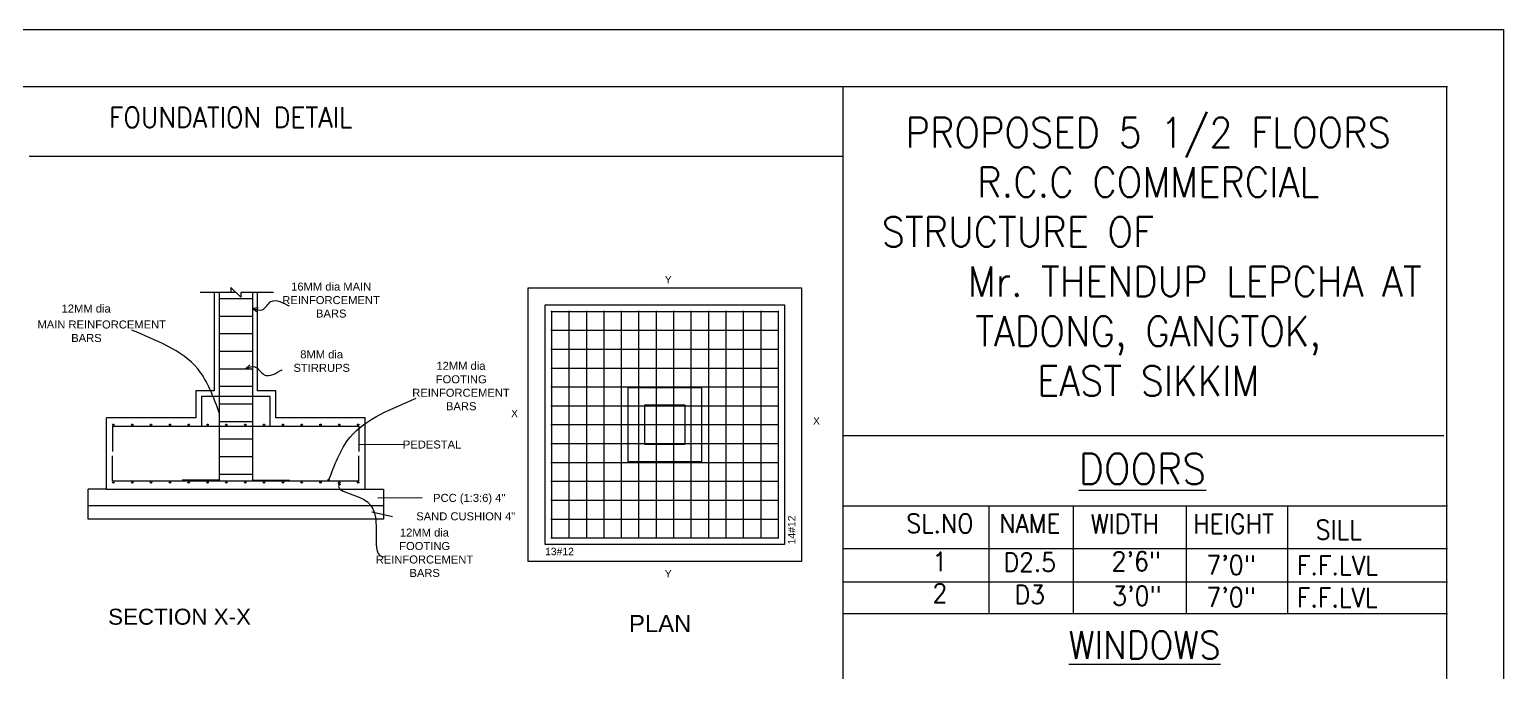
# Model space of a CAD drawing. Header units: metres. Extents: x 157 to 427, y 20 to 106.
# Drawn here: x 333.71 to 379.49, y 85.65 to 105.63 of the extents above; entities that cross this region are included whole.
import ezdxf
from ezdxf.enums import TextEntityAlignment as Align

# ---------------------------------------------------------------- set-up
doc = ezdxf.new("R2010")
doc.units = ezdxf.units.M
doc.header["$MEASUREMENT"] = 0
doc.styles.get("Standard").update_dxf_attribs({"font": 'standard'})
doc.styles.add('STRUDS_ARIAL', font='arial.ttf', dxfattribs={"height": 0.04})

msp = doc.modelspace()

# ---------------------------------------------------------------- linework, layer by layer
at = {"ltscale": 2, "extrusion": (-0.009655, 0, 0.999953)}
for q in [(358.968, 22.193, -2.98), (377.755, 103.862, -2.98)]:
    msp.add_line((358.968, 103.862, -2.98), q, dxfattribs=at)
at = {"ltscale": 2}
msp.add_line((333.695, 101.695, -2.98), (358.968, 101.695, -2.98), dxfattribs=at)
for p, q in [((340.267, 97.308, -8.194), (339.961, 97.614, -8.194)), ((339.961, 97.614, -8.194), (339.961, 97.461, -8.194)), ((349.191, 89.101, -7.112), (349.191, 97.6, -7.112)), ((349.191, 97.6, -7.112), (357.69, 97.6, -7.112)), ((357.69, 97.6, -7.112), (357.69, 89.101, -7.112)), ((340.114, 97.461, -8.194), (339.005, 97.461, -8.194)), ((339.445, 97.461, -8.194), (339.445, 94.402, -8.194)), ((339.961, 97.461, -8.194), (339.598, 97.461, -8.194)), ((339.598, 97.461, -8.194), (339.598, 91.625, -8.194)), ((339.598, 97.27, -8.194), (340.631, 97.27, -8.194)), ((341.287, 97.461, -8.194), (340.267, 97.461, -8.194)), ((340.267, 97.461, -8.194), (340.267, 97.308, -8.194)), ((340.631, 97.461, -8.194), (340.631, 91.625, -8.194)), ((340.784, 94.402, -8.194), (340.784, 97.461, -8.194)), ((339.598, 96.725, -8.194), (340.631, 96.725, -8.194)), ((340.631, 96.974, -8.194), (340.807, 96.99, -8.194)), ((340.631, 96.974, -8.194), (340.774, 96.853, -8.194)), ((349.722, 89.632, -7.112), (349.722, 97.069, -7.112)), ((349.722, 97.069, -7.112), (357.159, 97.069, -7.112)), ((349.899, 96.871, -7.112), (356.982, 96.871, -7.112)), ((349.92, 96.892, -7.112), (349.92, 89.809, -7.112)), ((350.462, 96.892, -7.112), (350.462, 89.809, -7.112)), ((351.004, 96.892, -7.112), (351.004, 89.809, -7.112)), ((351.545, 96.892, -7.112), (351.545, 89.809, -7.112)), ((352.087, 96.892, -7.112), (352.087, 89.809, -7.112)), ((352.628, 96.892, -7.112), (352.628, 89.809, -7.112)), ((353.17, 96.892, -7.112), (353.17, 89.809, -7.112)), ((353.711, 96.892, -7.112), (353.711, 89.809, -7.112)), ((354.253, 96.892, -7.112), (354.253, 89.809, -7.112)), ((354.795, 96.892, -7.112), (354.795, 89.809, -7.112)), ((355.336, 96.892, -7.112), (355.336, 89.809, -7.112)), ((355.878, 96.892, -7.112), (355.878, 89.809, -7.112)), ((356.419, 96.892, -7.112), (356.419, 89.809, -7.112)), ((356.961, 96.892, -7.112), (356.961, 89.809, -7.112)), ((357.159, 97.069, -7.112), (357.159, 89.632, -7.112)), ((339.598, 96.179, -8.194), (340.631, 96.179, -8.194)), ((349.899, 96.284, -7.112), (356.982, 96.284, -7.112)), ((349.899, 95.698, -7.112), (356.982, 95.698, -7.112)), ((339.598, 95.634, -8.194), (340.631, 95.634, -8.194)), ((339.598, 95.088, -8.194), (340.631, 95.088, -8.194)), ((340.411, 95.088, -8.194), (340.551, 95.214, -8.194)), ((340.411, 95.088, -8.194), (340.588, 95.078, -8.194)), ((349.899, 95.111, -7.112), (356.982, 95.111, -7.112)), ((339.445, 94.402, -8.194), (338.871, 94.402, -8.194)), ((338.871, 94.402, -8.194), (338.871, 93.561, -8.194)), ((339.598, 94.543, -8.194), (340.631, 94.543, -8.194)), ((341.357, 94.402, -8.194), (340.784, 94.402, -8.194)), ((341.357, 93.561, -8.194), (341.357, 94.402, -8.194)), ((349.899, 94.524, -7.112), (356.982, 94.524, -7.112)), ((341.177, 94.221, -8.194), (339.052, 94.221, -8.194)), ((339.052, 94.221, -8.194), (339.052, 93.302, -8.194)), ((339.598, 93.998, -8.194), (340.631, 93.998, -8.194)), ((341.177, 93.302, -8.194), (341.177, 94.221, -8.194)), ((349.899, 93.937, -7.112), (356.982, 93.937, -7.112)), ((338.871, 93.561, -8.194), (336.098, 93.561, -8.194)), ((336.098, 91.342, -8.194), (336.098, 93.561, -8.194)), ((339.598, 93.452, -8.194), (340.631, 93.452, -8.194)), ((344.13, 93.561, -8.194), (341.357, 93.561, -8.194)), ((344.13, 91.342, -8.194), (344.13, 93.561, -8.194)), ((336.289, 93.302, -8.194), (336.289, 92.518, -8.194)), ((336.289, 93.302, -8.194), (343.939, 93.302, -8.194)), ((343.939, 93.302, -8.194), (343.939, 92.518, -8.194)), ((349.899, 93.351, -7.112), (356.982, 93.351, -7.112)), ((339.598, 92.907, -8.194), (340.631, 92.907, -8.194)), ((345.322, 92.738, -8.194), (343.946, 92.727, -8.194)), ((349.899, 92.764, -7.112), (356.982, 92.764, -7.112)), ((336.289, 91.602, -8.194), (336.289, 92.385, -8.194)), ((339.598, 92.361, -8.194), (340.631, 92.361, -8.194)), ((343.939, 91.602, -8.194), (343.939, 92.385, -8.194)), ((349.899, 92.177, -7.112), (356.982, 92.177, -7.112)), ((336.289, 91.602, -8.194), (343.939, 91.602, -8.194)), ((339.598, 91.625, -8.194), (338.45, 91.625, -8.194)), ((339.598, 91.816, -8.194), (340.631, 91.816, -8.194)), ((340.631, 91.625, -8.194), (341.778, 91.625, -8.194)), ((342.996, 91.602, -8.194), (342.974, 91.651, -8.194)), ((342.996, 91.602, -8.194), (343.037, 91.638, -8.194)), ((349.899, 91.591, -7.112), (356.982, 91.591, -7.112)), ((335.525, 90.768, -8.194), (335.525, 91.342, -8.194)), ((335.525, 90.417, -8.194), (335.525, 91.342, -8.194)), ((336.098, 91.342, -8.194), (335.525, 91.342, -8.194)), ((336.098, 91.342, -8.194), (344.13, 91.342, -8.194)), ((343.334, 91.533, -8.194), (343.29, 91.501, -8.194)), ((343.334, 91.533, -8.194), (343.352, 91.482, -8.194)), ((344.13, 91.342, -8.194), (344.704, 91.342, -8.194)), ((344.704, 91.342, -8.194), (344.704, 90.768, -8.194)), ((344.704, 91.342, -8.194), (344.704, 90.417, -8.194)), ((344.704, 90.831, -8.194), (335.525, 90.831, -8.194)), ((344.704, 90.831, -8.194), (335.525, 90.831, -8.194)), ((345.907, 91.078, -8.194), (344.531, 91.067, -8.194)), ((349.899, 91.004, -7.112), (356.982, 91.004, -7.112)), ((344.704, 90.417, -8.194), (335.525, 90.417, -8.194)), ((344.978, 90.489, -8.194), (344.342, 90.632, -8.194)), ((349.899, 90.417, -7.112), (356.982, 90.417, -7.112)), ((349.899, 89.83, -7.112), (356.982, 89.83, -7.112)), ((357.159, 89.632, -7.112), (349.722, 89.632, -7.112)), ((357.69, 89.101, -7.112), (349.191, 89.101, -7.112))]:
    msp.add_line(p, q)
at = {"extrusion": (-0.009655, 0, 0.999953)}
for p, q in [((358.968, 93.012, -2.98), (377.64, 93.012, -2.98)), ((358.968, 90.83, -2.98), (377.755, 90.83, -2.98)), ((363.511, 90.83, -2.98), (363.511, 87.483, -2.98)), ((366.123, 90.83, -2.98), (366.123, 87.483, -2.98)), ((369.639, 90.83, -2.98), (369.639, 87.483, -2.98)), ((372.781, 90.83, -2.98), (372.781, 87.483, -2.98)), ((358.968, 89.504, -2.98), (377.755, 89.504, -2.98)), ((358.968, 88.463, -2.98), (377.755, 88.463, -2.98)), ((358.968, 87.483, -2.98), (377.755, 87.483, -2.98))]:
    msp.add_line(p, q, dxfattribs=at)
at = {"extrusion": (-0.009655, 0, 0.999953), "elevation": -2.419}
for points in [[(250.515, 105.629), (379.488, 105.629), (379.488, 20.425), (250.515, 20.425)], [(252.282, 103.862), (377.72, 103.862), (377.72, 22.193), (252.282, 22.193)]]:
    msp.add_lwpolyline(points, close=True, dxfattribs=at)
at = {"elevation": -7.112}
msp.add_lwpolyline([(354.592, 92.202), (354.592, 94.5), (352.29, 94.5), (352.29, 92.202), (354.592, 92.202), (354.592, 93.061)], dxfattribs=at)
msp.add_lwpolyline([(352.821, 93.97), (354.06, 93.97), (354.06, 92.731), (352.821, 92.731)], close=True, dxfattribs=at)
for centre in [(336.312, 93.347, -8.194), (336.897, 93.347, -8.194), (337.482, 93.347, -8.194), (338.067, 93.347, -8.194), (338.652, 93.347, -8.194), (339.237, 93.347, -8.194), (339.822, 93.347, -8.194), (340.407, 93.347, -8.194), (340.992, 93.347, -8.194), (341.577, 93.347, -8.194), (342.161, 93.347, -8.194), (342.746, 93.347, -8.194), (343.331, 93.347, -8.194), (343.916, 93.347, -8.194), (336.312, 91.556, -8.194), (336.897, 91.556, -8.194), (337.482, 91.556, -8.194), (338.067, 91.556, -8.194), (338.652, 91.556, -8.194), (339.237, 91.556, -8.194), (339.822, 91.556, -8.194), (340.407, 91.556, -8.194), (340.992, 91.556, -8.194), (341.577, 91.556, -8.194), (342.161, 91.556, -8.194), (342.746, 91.556, -8.194), (343.331, 91.556, -8.194), (343.916, 91.556, -8.194)]:
    msp.add_circle(centre, 0.0229)
for points, knots in [([(340.631, 96.974, -8.194), (340.739, 96.932, -8.194), (340.981, 96.836, -8.194), (341.216, 97.358, -8.194), (341.599, 97.127, -8.194), (341.771, 97.041, -8.194), (341.773, 97.04, -8.194)], [0, 0, 0, 0, 0.305589, 0.685577, 1.257485, 1.263342, 1.263342, 1.263342, 1.263342]), ([(339.602, 93.723, -8.194), (339.422, 94.195, -8.194), (338.971, 95.497, -8.194), (337.61, 95.968, -8.194), (336.886, 96.29, -8.194)], [0, 0, 0, 0, 1.514994, 3.892353, 3.892353, 3.892353, 3.892353]), ([(340.411, 95.088, -8.194), (340.518, 95.134, -8.194), (340.757, 95.237, -8.194), (341.007, 94.723, -8.194), (341.384, 94.965, -8.194), (341.553, 95.056, -8.194), (341.555, 95.057, -8.194)], [0, 0, 0, 0, 0.305589, 0.685577, 1.257485, 1.263342, 1.263342, 1.263342, 1.263342]), ([(342.996, 91.602, -8.194), (343.176, 92.074, -8.194), (343.627, 93.375, -8.194), (344.989, 93.847, -8.194), (345.712, 94.169, -8.194)], [0, 0, 0, 0, 1.514994, 3.892353, 3.892353, 3.892353, 3.892353]), ([(343.334, 91.533, -8.194), (343.154, 91.228, -8.194), (345.123, 91.221, -8.194), (344.167, 89.205, -8.194), (344.758, 89.247, -8.194)], [0, 0, 0, 0, 1.063092, 2.841691, 2.841691, 2.841691, 2.841691])]:
    msp.add_open_spline(points, degree=3, knots=knots)

# ---------------------------------------------------------------- texts
at = {"style": 'STRUDS_ARIAL'}
for s, height, p in [('16MM dia MAIN', 0.24861, (341.833, 97.516, -8.194)), ('Y', 0.23, (353.441, 97.742, -7.112)), ('12MM dia', 0.2486, (334.704, 96.835, -8.194)), ('REINFORCEMENT', 0.24861, (341.558, 97.097, -8.194)), ('BARS', 0.2486, (342.606, 96.679, -8.194)), ('MAIN REINFORCEMENT', 0.24861, (333.953, 96.339, -8.194)), ('BARS', 0.2486, (335.002, 95.92, -8.194)), ('STIRRUPS', 0.2486, (341.905, 94.992, -8.194)), ('8MM dia', 0.2486, (342.116, 95.411, -8.194)), ('12MM dia', 0.2486, (346.346, 95.055, -8.194)), ('FOOTING', 0.2486, (346.326, 94.636, -8.194)), ('REINFORCEMENT', 0.24861, (345.595, 94.218, -8.194)), ('BARS', 0.2486, (346.644, 93.799, -8.194)), ('X', 0.23, (348.666, 93.581, -7.112)), ('X', 0.23, (358.045, 93.351, -7.112)), ('PEDESTAL', 0.2486, (345.304, 92.61, -8.194)), ('PCC (1:3:6) 4"', 0.24861, (346.243, 90.951, -8.194)), ('SAND CUSHION 4"', 0.24861, (345.72, 90.379, -8.194)), ('12MM dia', 0.2486, (345.211, 89.875, -8.194)), ('REINFORCEMENT', 0.24861, (344.46, 89.037, -8.194)), ('FOOTING', 0.2486, (345.19, 89.456, -8.194)), ('13#12', 0.2302, (349.722, 89.296, -7.112)), ('BARS', 0.2486, (345.508, 88.619, -8.194)), ('Y', 0.23, (353.441, 88.605, -7.112)), ('SECTION X-X', 0.49722, (336.148, 87.135, -22.798))]:
    msp.add_text(s, height=height, dxfattribs=at).set_placement(p)
msp.add_text('14#12', height=0.2302, rotation=90, dxfattribs=at).set_placement((357.496, 89.632, -7.112))
msp.add_text('PLAN  ', height=0.5312, dxfattribs=at).set_placement((353.502, 86.906, -20.635), align=Align.CENTER)
at = {"insert": (339.957, 102.897, -4.859), "char_height": 0.63243, "width": 16.93336, "attachment_point": 5}
msp.add_mtext('FOUNDATION DETAIL', dxfattribs=at)
at = {"extrusion": (-0.009655, 0, 0.999953), "attachment_point": 5, "text_direction": (0.999953, 0, 0.009655)}
for s, insert, char_height, width in [('{\\C256;PROPOSED 5 1/2 FLOORS R.C.C COMMERCIAL\\PSTRUCTURE OF                     Mr. THENDUP LEPCHA \\A1;AT TADONG, GANGTOK,\\PEAST SIKKIM}', (368.457, 98.57, -2.98), 0.92581, 18.85375), ('{\\LDOORS}', (368.28, 91.981, -2.98), 0.9566, 28.24329), ('SL.NO', (361.985, 90.279, -2.98), 0.5868, 27.78658), ('NAME', (364.779, 90.279, -2.98), 0.5868, 27.78658), ('WIDTH', (367.727, 90.27, -2.98), 0.5964, 28.24329), ('HEIGHT', (371.107, 90.27, -2.98), 0.5964, 28.24329), ('SILL', (374.376, 90.082, -2.98), 0.5964, 28.24329), ('1', (361.985, 89.097, -2.98), 0.587, 27.78658), ('D2.5', (364.779, 89.078, -2.98), 0.5868, 27.78658), ('2\'6"', (368.083, 89.106, -2.98), 0.5964, 28.24329), ('7\'0"', (371.028, 88.99, -2.98), 0.5964, 28.24329), ('F.F.LVL', (374.335, 88.979, -2.98), 0.5964, 28.24329), ('2', (361.985, 88.117, -2.98), 0.587, 27.78658), ('D3', (364.779, 88.073, -2.98), 0.5868, 27.78658), ('3\'0"', (368.101, 88.033, -2.98), 0.5964, 28.24329), ('7\'0"', (371.028, 87.994, -2.98), 0.5964, 28.24329), ('F.F.LVL', (374.329, 87.983, -2.98), 0.5964, 28.24329), ('{\\LWINDOWS}', (368.347, 86.507, -2.98), 0.85742, 28.24329)]:
    msp.add_mtext(s, dxfattribs=dict(at, insert=insert, char_height=char_height, width=width))

doc.saveas('drawing.dxf')
